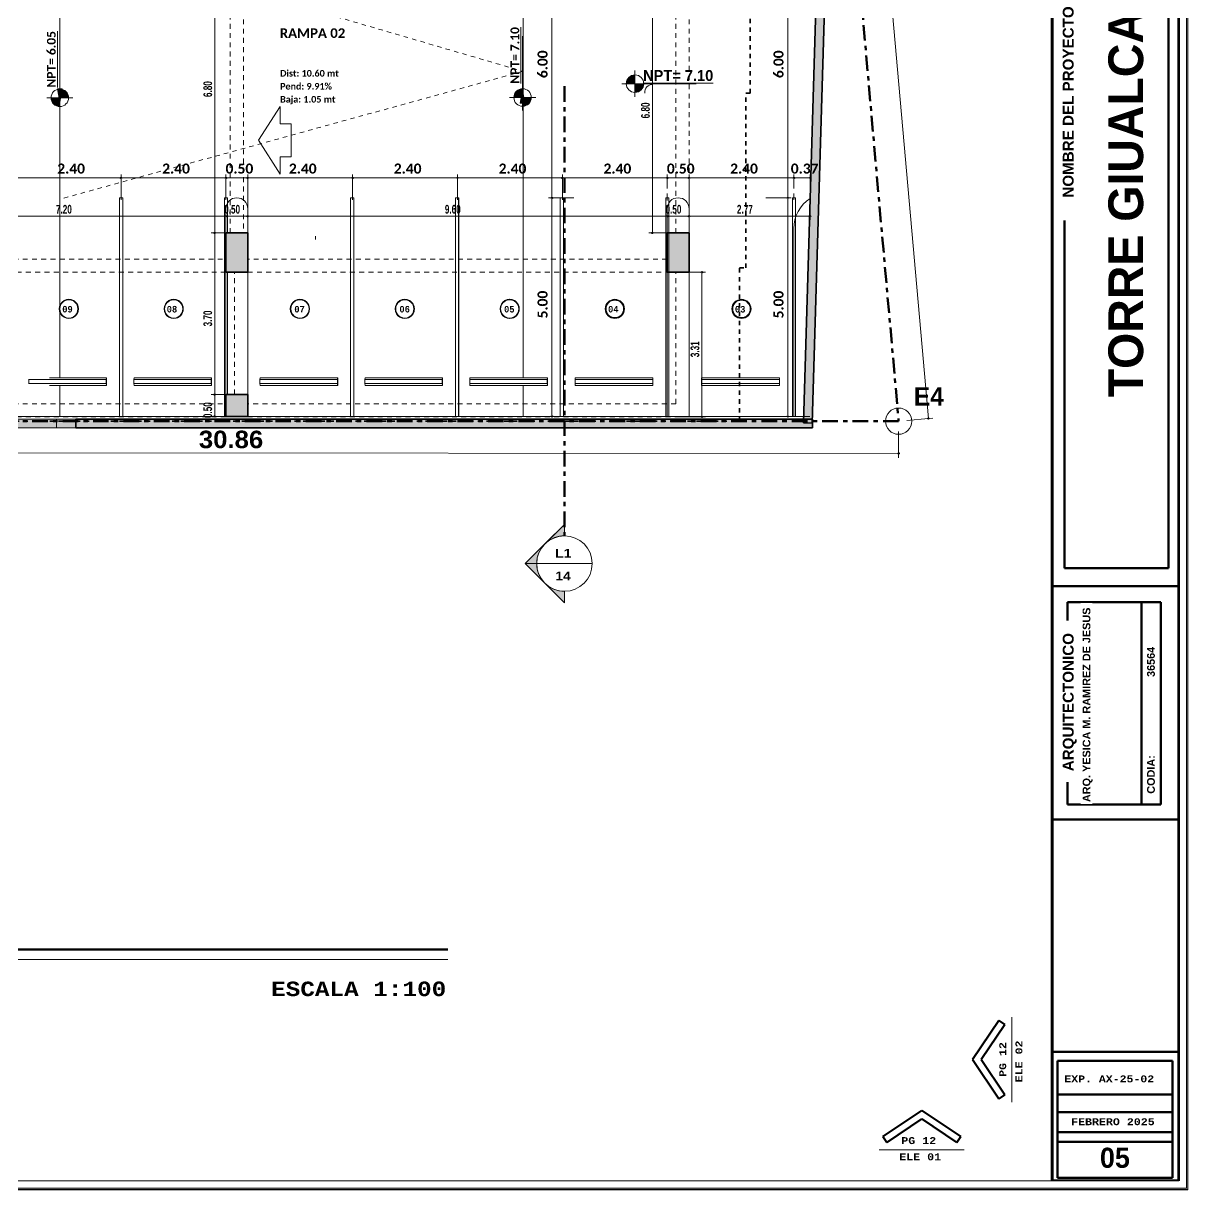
# Model space of a CAD drawing. Header units: metres. Extents: x -144 to 1000, y -717 to 29.
# Drawn here: x 412.15 to 438.79, y -589.13 to -562.43 of the extents above; entities that cross this region are included whole.
import ezdxf

# ---------------------------------------------------------------- set-up
doc = ezdxf.new("R2010")
doc.units = ezdxf.units.M
for name, pattern in [('Basculante', [0.11625, 0.075, -0.04125]), ('basculante modificado', [0.18, 0.1125, -0.0675]), ('Dash Dot 3_16_', [0.595313, 0.357187, -0.119063, 0, -0.119063]), ('Derribado', [0.36, 0.24, -0.12])]:
    doc.linetypes.add(name, pattern=pattern)
doc.layers.get('0').update_dxf_attribs({"color": 1})
for name, color, linetype, lineweight in [('A-ANNO-DIMS', 1, 'Continuous', 9), ('A-DETL', 1, 'Continuous', 9), ('A-DETL-GENF', 1, 'Continuous', 9), ('A-DETL-THIN', 1, 'Continuous', 9), ('A-FLOR', 2, 'Continuous', 9), ('A-WALL', 4, 'Continuous', 9), ('C-PRKG', 2, 'Continuous', 9), ('G-ANNO-DIMS', 1, 'Continuous', 9), ('G-ANNO-SYMB', 1, 'Continuous', 9), ('G-ANNO-TEXT', 2, 'Continuous', 9), ('G-ANNO-TTLB', 3, 'Continuous', 18), ('G-ANNO-TTLB-WIDE', 1, 'Continuous', 70), ('G-IMPT', 1, 'Continuous', 9), ('S-COLS', 7, 'Continuous', 9)]:
    doc.layers.add(name, color=color, linetype=linetype, lineweight=lineweight)
doc.layers.add('A-WALL-PATT', color=7, linetype='Continuous', lineweight=35, true_color=0x9c9c9c)
doc.styles.add('Arial Black', font='', dxfattribs={"height": 0.15})
doc.styles.add('Arial_B', font='arialbd.ttf', dxfattribs={"height": 0.0025})
doc.styles.add('Arial_B_1', font='arialbd.ttf', dxfattribs={"height": 0.001786})
doc.styles.add('Britannic Bold_B', font='', dxfattribs={"width": 0.7})
doc.styles.add('Britannic Bold_B_1', font='', dxfattribs={"width": 0.7, "height": 0.4})
doc.styles.add('Britannic Bold_B_2', font='', dxfattribs={"width": 1.1, "height": 0.009})
doc.styles.add('Britannic Bold_B_3', font='', dxfattribs={"width": 0.7})
doc.styles.add('Britannic Bold_B_4', font='', dxfattribs={"height": 0.004465})
doc.styles.add('Britannic Bold_B_6', font='', dxfattribs={"height": 0.005})
doc.styles.add('Calibri_B', font='calibrib.ttf', dxfattribs={"height": 0.165})
doc.styles.add('Calibri_B_1', font='calibrib.ttf', dxfattribs={"height": 0.135})
doc.styles.add('Calibri_B_2', font='calibrib.ttf', dxfattribs={"height": 0.135})
doc.styles.add('Calibri_B_5', font='calibrib.ttf', dxfattribs={"height": 0.66})
doc.styles.add('Courier New_B', font='courbd.ttf', dxfattribs={"height": 0.1125})
doc.styles.add('Courier New_B_2', font='courbd.ttf', dxfattribs={"height": 0.0016})
doc.styles.add('Courier New_B_3', font='courbd.ttf', dxfattribs={"height": 0.2625})
doc.styles.add('Courier New_B_4', font='courbd.ttf', dxfattribs={"height": 0.001587})
doc.styles.add('Courier New_B_8', font='courbd.ttf', dxfattribs={"height": 0.0035})
doc.styles.get('Arial Black').set_extended_font_data('Arial Black')
doc.styles.get('Britannic Bold_B').set_extended_font_data('Britannic Bold', bold=True)
doc.styles.get('Britannic Bold_B_1').set_extended_font_data('Britannic Bold', bold=True)
doc.styles.get('Britannic Bold_B_2').set_extended_font_data('Britannic Bold', bold=True)
doc.styles.get('Britannic Bold_B_3').set_extended_font_data('Britannic Bold', bold=True)
doc.styles.get('Britannic Bold_B_4').set_extended_font_data('Britannic Bold', bold=True)
doc.styles.get('Britannic Bold_B_6').set_extended_font_data('Britannic Bold', bold=True)

# ---------------------------------------------------------------- blocks, each defined once
blk = doc.blocks.new('tarjeta de nathalie 00')
at = {"layer": 'G-IMPT', "lineweight": 9}
h = blk.add_hatch(color=3, dxfattribs=at)
h.paths.add_polyline_path([(-145.23888, -717.38489), (-145.21019, -717.38489), (-145.21019, -716.89355), (-145.21019, -716.79934), (-145.23888, -716.79934), (-145.23888, -716.89379)])
h.paths.add_polyline_path([(-145.20996, -716.7991), (-145.20996, -717.3851), (-145.2392, -717.3851), (-145.2392, -716.7991)])
h.paths.add_polyline_path([(-145.23902, -717.3868), (-145.20826, -717.3868), (-145.20826, -716.7974), (-145.2392, -716.7974), (-146.09866, -716.7974), (-146.09866, -717.3868)])
h.paths.add_polyline_path([(-145.20795, -716.79707), (-145.20795, -717.3871), (-146.09898, -717.3871), (-146.09898, -716.79707)])
at = {"layer": 'G-ANNO-TTLB', "color": 3}
for p, q in [((-145.20826, -716.7974), (-145.20826, -717.3868)), ((-145.20795, -717.3871), (-145.20795, -716.79707)), ((-145.20795, -717.38713), (-145.20795, -716.79707)), ((-145.2392, -716.7991), (-145.2392, -717.3851)), ((-145.20996, -717.3851), (-145.20996, -716.7991)), ((-145.23888, -717.38489), (-145.23888, -716.89379)), ((-145.21019, -716.89355), (-145.21019, -717.38489)), ((-145.20996, -717.3851), (-146.09696, -717.3851)), ((-145.2392, -717.3851), (-145.20996, -717.3851)), ((-145.20826, -717.3868), (-145.23902, -717.3868)), ((-145.21019, -717.38489), (-145.23888, -717.38489)), ((-146.09898, -717.3871), (-145.20795, -717.3871)), ((-146.09898, -717.38713), (-145.20795, -717.38713))]:
    blk.add_line(p, q, dxfattribs=at)
at = {"layer": 'G-ANNO-TTLB'}
blk.add_line((-145.23902, -717.3868), (-146.09866, -717.3868), dxfattribs=at)
at = {"layer": 'G-ANNO-TTLB-WIDE', "color": 3}
for p, q in [((-145.2392, -716.7991), (-145.2392, -717.3851)), ((-145.20996, -716.7991), (-145.20996, -717.3851)), ((-145.21233, -717.24403), (-145.21233, -717.0241)), ((-145.23627, -717.16403), (-145.23627, -717.24403)), ((-145.23627, -717.24403), (-145.21233, -717.24403)), ((-145.2392, -717.24821), (-145.20996, -717.24821)), ((-145.2392, -717.30194), (-145.2392, -717.24821)), ((-145.20996, -717.24821), (-145.20996, -717.30194)), ((-145.23559, -717.25789), (-145.23559, -717.25185)), ((-145.23559, -717.25185), (-145.21413, -717.25185)), ((-145.21856, -717.29848), (-145.21856, -717.25185)), ((-145.21413, -717.25185), (-145.21413, -717.29848)), ((-145.23559, -717.29848), (-145.23559, -717.29331)), ((-145.21413, -717.29848), (-145.23559, -717.29848)), ((-145.20996, -717.30194), (-145.2392, -717.30194)), ((-145.2392, -717.35541), (-145.20996, -717.35541)), ((-145.23791, -717.35747), (-145.21146, -717.35747)), ((-145.23791, -717.3844), (-145.23791, -717.35747)), ((-145.21146, -717.35747), (-145.21146, -717.3844)), ((-145.23791, -717.36524), (-145.23791, -717.36926)), ((-145.21146, -717.36524), (-145.23791, -717.36524)), ((-145.21146, -717.36926), (-145.21146, -717.36524)), ((-145.23791, -717.36926), (-145.21146, -717.36926)), ((-145.23791, -717.3739), (-145.22469, -717.3739)), ((-145.23791, -717.3844), (-145.23791, -717.3739)), ((-145.23791, -717.3739), (-145.21146, -717.3739)), ((-145.23791, -717.37615), (-145.23791, -717.3739)), ((-145.22469, -717.3739), (-145.21146, -717.3739)), ((-145.21146, -717.3739), (-145.21146, -717.3844)), ((-145.21146, -717.3739), (-145.21146, -717.37615)), ((-145.21146, -717.37615), (-145.23791, -717.37615)), ((-145.21146, -717.3844), (-145.23791, -717.3844)), ((-145.22469, -717.3844), (-145.23791, -717.3844)), ((-145.21146, -717.3844), (-145.22469, -717.3844))]:
    blk.add_line(p, q, dxfattribs=at)
at = {"layer": 'G-ANNO-TTLB', "lineweight": 9, "attachment_point": 1}
for s, insert, char_height, width, style in [('EXP. AX-25-02', (-145.23635, -717.36083), 0.0015875, 0.027097, 'Courier New_B_4'), ('FEBRERO 2025', (-145.23478, -717.37069), 0.0016, 0.0250126, 'Courier New_B_3')]:
    blk.add_mtext(s, dxfattribs=dict(at, insert=insert, char_height=char_height, width=width, style=style))
at = {"layer": 'G-ANNO-TTLB', "lineweight": 9, "attachment_point": 1, "rotation": 90, "bg_fill": 3, "box_fill_scale": 1.25, "bg_fill_color": 256, "bg_fill_true_color": 13158600, "bg_fill_transparency": 0}
for s, insert, char_height, width, style in [('TORRE GIUALCA I', (-145.2262, -717.20472), 0.008, 0.1678172, 'Britannic Bold_B_4'), ('NOMBRE DEL PROYECTO', (-145.2367, -717.15875), 0.0025, 0.0533122, 'Arial_B'), ('CODIA:                          36564', (-145.2173, -717.29598), 0.0017859, 0.0412887, 'Arial_B_1'), ('ARQUITECTONICO', (-145.2367, -717.2908), 0.0025, 0.0340148, 'Arial_B')]:
    blk.add_mtext(s, dxfattribs=dict(at, insert=insert, char_height=char_height, width=width, style=style))
at = {"layer": 'G-ANNO-TTLB', "lineweight": 9, "insert": (-145.23213, -717.2979), "char_height": 0.0017859, "width": 0.0453611, "attachment_point": 1, "rotation": 90, "style": 'Arial_B_1', "bg_fill": 3, "box_fill_scale": 1.25, "bg_fill_color": 256, "bg_fill_true_color": 13158600, "bg_fill_transparency": 0}
blk.add_mtext('\\pxt4;ARQ. YESICA M. RAMIREZ DE JESUS', dxfattribs=at)
blk = doc.blocks.new('A$C4d52d4f2')
at = {"layer": 'A-DETL', "color": 7, "lineweight": 100}
for p, q in [((-0.04347, -0.55119), (-0.04953, -0.56017)), ((-0.0421, -0.55211), (-0.04754, -0.56017)), ((-0.04347, -0.55119), (-0.0421, -0.55211)), ((-0.04347, -0.56916), (-0.04953, -0.56017)), ((-0.0421, -0.56824), (-0.04754, -0.56017)), ((-0.04347, -0.56916), (-0.0421, -0.56824)), ((-0.07018, -0.5779), (-0.0612, -0.57184)), ((-0.05221, -0.5779), (-0.0612, -0.57184)), ((-0.06926, -0.57927), (-0.0612, -0.57383)), ((-0.05314, -0.57927), (-0.0612, -0.57383)), ((-0.07018, -0.5779), (-0.06926, -0.57927)), ((-0.05221, -0.5779), (-0.05314, -0.57927))]:
    blk.add_line(p, q, dxfattribs=at)
at = {"layer": 'A-DETL-THIN', "lineweight": 18}
for p, q in [((-0.04047, -0.55038), (-0.04047, -0.56996)), ((-0.07099, -0.58091), (-0.05141, -0.58091))]:
    blk.add_line(p, q, dxfattribs=at)
at = {"layer": 'G-ANNO-TEXT', "char_height": 0.0016, "attachment_point": 1, "rotation": 90, "style": 'Courier New_B_2'}
for s, insert, width in [('PG 12', (-0.04336, -0.56414), 0.0104219), ('ELE 02', (-0.03963, -0.56539), 0.0125063)]:
    blk.add_mtext(s, dxfattribs=dict(at, insert=insert, width=width))
at = {"layer": 'G-ANNO-TEXT', "char_height": 0.0016, "attachment_point": 1, "style": 'Courier New_B_2'}
for s, insert, width in [('PG 12', (-0.0659, -0.57801), 0.0104219), ('ELE 01', (-0.06637, -0.58174), 0.0125063)]:
    blk.add_mtext(s, dxfattribs=dict(at, insert=insert, width=width))
blk = doc.blocks.new('Y')
at = {"layer": 'A-ANNO-DIMS', "lineweight": 25, "true_color": 0x004080}
h = blk.add_hatch(color=156, dxfattribs=at)
edge = h.paths.add_edge_path()
edge.add_arc((403.545, -505.485), 0.015, 0, 360)
h = blk.add_hatch(color=156, dxfattribs=at)
edge = h.paths.add_edge_path()
edge.add_arc((403.545, -505.485), 0.015, 0, 360)
h = blk.add_hatch(color=156, dxfattribs=at)
edge = h.paths.add_edge_path()
edge.add_arc((405.945, -505.485), 0.015, 0, 360)
h = blk.add_hatch(color=156, dxfattribs=at)
edge = h.paths.add_edge_path()
edge.add_arc((405.945, -505.485), 0.015, 0, 360)
h = blk.add_hatch(color=156, dxfattribs=at)
edge = h.paths.add_edge_path()
edge.add_arc((406.445, -505.485), 0.015, 0, 360)
h = blk.add_hatch(color=156, dxfattribs=at)
edge = h.paths.add_edge_path()
edge.add_arc((406.445, -505.485), 0.015, 0, 360)
h = blk.add_hatch(color=156, dxfattribs=at)
edge = h.paths.add_edge_path()
edge.add_arc((408.845, -505.485), 0.015, 0, 360)
h = blk.add_hatch(color=156, dxfattribs=at)
edge = h.paths.add_edge_path()
edge.add_arc((408.845, -505.485), 0.015, 0, 360)
h = blk.add_hatch(color=156, dxfattribs=at)
edge = h.paths.add_edge_path()
edge.add_arc((411.245, -505.485), 0.015, 0, 360)
h = blk.add_hatch(color=156, dxfattribs=at)
edge = h.paths.add_edge_path()
edge.add_arc((411.245, -505.485), 0.015, 0, 360)
h = blk.add_hatch(color=156, dxfattribs=at)
edge = h.paths.add_edge_path()
edge.add_arc((413.645, -505.485), 0.015, 0, 360)
h = blk.add_hatch(color=156, dxfattribs=at)
edge = h.paths.add_edge_path()
edge.add_arc((413.645, -505.485), 0.015, 0, 360)
h = blk.add_hatch(color=156, dxfattribs=at)
edge = h.paths.add_edge_path()
edge.add_arc((416.045, -505.485), 0.015, 0, 360)
h = blk.add_hatch(color=156, dxfattribs=at)
edge = h.paths.add_edge_path()
edge.add_arc((416.045, -505.485), 0.015, 0, 360)
h = blk.add_hatch(color=156, dxfattribs=at)
edge = h.paths.add_edge_path()
edge.add_arc((416.543, -505.485), 0.015, 0, 360)
h = blk.add_hatch(color=156, dxfattribs=at)
edge = h.paths.add_edge_path()
edge.add_arc((416.543, -505.485), 0.015, 0, 360)
h = blk.add_hatch(color=156, dxfattribs=at)
edge = h.paths.add_edge_path()
edge.add_arc((418.943, -505.485), 0.015, 0, 360)
h = blk.add_hatch(color=156, dxfattribs=at)
edge = h.paths.add_edge_path()
edge.add_arc((418.943, -505.485), 0.015, 0, 360)
h = blk.add_hatch(color=156, dxfattribs=at)
edge = h.paths.add_edge_path()
edge.add_arc((419.316, -505.485), 0.015, 0, 360)
h = blk.add_hatch(color=156, dxfattribs=at)
edge = h.paths.add_edge_path()
edge.add_arc((413.405, -505.943), 0.015, 0, 360)
h = blk.add_hatch(color=156, dxfattribs=at)
edge = h.paths.add_edge_path()
edge.add_arc((413.405, -505.943), 0.015, 0, 360)
h = blk.add_hatch(color=156, dxfattribs=at)
edge = h.paths.add_edge_path()
edge.add_arc((418.804, -505.943), 0.015, 0, 360)
h = blk.add_hatch(color=156, dxfattribs=at)
edge = h.paths.add_edge_path()
edge.add_arc((418.804, -505.943), 0.015, 0, 360)
at = {"layer": 'A-ANNO-DIMS', "lineweight": 25, "true_color": 0x00592d}
h = blk.add_hatch(color=118, dxfattribs=at)
edge = h.paths.add_edge_path()
edge.add_arc((405.945, -506.362), 0.015, 0, 360)
h = blk.add_hatch(color=118, dxfattribs=at)
edge = h.paths.add_edge_path()
edge.add_arc((405.945, -506.362), 0.015, 0, 360)
h = blk.add_hatch(color=118, dxfattribs=at)
edge = h.paths.add_edge_path()
edge.add_arc((406.445, -506.362), 0.015, 0, 360)
h = blk.add_hatch(color=118, dxfattribs=at)
edge = h.paths.add_edge_path()
edge.add_arc((406.445, -506.362), 0.015, 0, 360)
h = blk.add_hatch(color=118, dxfattribs=at)
edge = h.paths.add_edge_path()
edge.add_arc((416.044, -506.362), 0.015, 0, 360)
h = blk.add_hatch(color=118, dxfattribs=at)
edge = h.paths.add_edge_path()
edge.add_arc((416.045, -506.362), 0.015, 0, 360)
h = blk.add_hatch(color=118, dxfattribs=at)
edge = h.paths.add_edge_path()
edge.add_arc((416.543, -506.362), 0.015, 0, 360)
h = blk.add_hatch(color=118, dxfattribs=at)
edge = h.paths.add_edge_path()
edge.add_arc((416.543, -506.362), 0.015, 0, 360)
h = blk.add_hatch(color=118, dxfattribs=at)
edge = h.paths.add_edge_path()
edge.add_arc((419.316, -506.362), 0.015, 0, 360)
h = blk.add_hatch(color=118, dxfattribs=at)
edge = h.paths.add_edge_path()
edge.add_arc((405.689, -506.744), 0.015, 0, 360)
h = blk.add_hatch(color=118, dxfattribs=at)
edge = h.paths.add_edge_path()
edge.add_arc((405.689, -506.744), 0.015, 0, 360)
h = blk.add_hatch(color=118, dxfattribs=at)
edge = h.paths.add_edge_path()
edge.add_arc((415.705, -506.744), 0.015, 0, 360)
h = blk.add_hatch(color=118, dxfattribs=at)
edge = h.paths.add_edge_path()
edge.add_arc((416.838, -507.644), 0.015, 0, 360)
h = blk.add_hatch(color=118, dxfattribs=at)
edge = h.paths.add_edge_path()
edge.add_arc((405.689, -510.444), 0.015, 0, 360)
h = blk.add_hatch(color=118, dxfattribs=at)
edge = h.paths.add_edge_path()
edge.add_arc((405.689, -510.444), 0.015, 0, 360)
h = blk.add_hatch(color=118, dxfattribs=at)
edge = h.paths.add_edge_path()
edge.add_arc((405.689, -510.943), 0.015, 0, 360)
at = {"layer": 'A-ANNO-DIMS', "lineweight": 25, "true_color": 0x004080}
h = blk.add_hatch(color=156, dxfattribs=at)
edge = h.paths.add_edge_path()
edge.add_arc((413.405, -510.943), 0.015, 0, 360)
at = {"layer": 'A-ANNO-DIMS', "lineweight": 25, "true_color": 0x00592d}
h = blk.add_hatch(color=118, dxfattribs=at)
edge = h.paths.add_edge_path()
edge.add_arc((416.838, -510.954), 0.015, 0, 360)
at = {"layer": 'A-ANNO-DIMS', "lineweight": 25, "true_color": 0x004080}
h = blk.add_hatch(color=156, dxfattribs=at)
edge = h.paths.add_edge_path()
edge.add_arc((418.804, -510.943), 0.015, 0, 360)
at = {"layer": 'A-ANNO-DIMS', "lineweight": 25, "true_color": 0x0000ff}
h = blk.add_hatch(color=5, dxfattribs=at)
edge = h.paths.add_edge_path()
edge.add_arc((422.022, -510.992), 0.015, 0, 360)
h = blk.add_hatch(color=5, dxfattribs=at)
edge = h.paths.add_edge_path()
edge.add_arc((421.34, -511.792), 0.015, 0, 360)
at = {"layer": 'A-WALL', "true_color": 0x808080}
for points in [[(390.585, -511.205), (402.07, -511.205), (402.07, -511.005), (390.59, -511.005), (390.532, -511.205)], [(402.513, -511.205), (402.513, -511.005), (402.07, -511.005), (402.07, -511.205), (402.144, -511.205)]]:
    blk.add_hatch(color=8, dxfattribs=at).paths.add_polyline_path(points)
at = {"layer": 'A-WALL-PATT', "true_color": 0x747474}
blk.add_hatch(color=8, dxfattribs=at).paths.add_polyline_path([(419.363, -511.097), (419.694, -499.943), (419.494, -499.943), (419.163, -511.091)])
at = {"layer": 'A-WALL-PATT', "lineweight": 5, "true_color": 0x747474}
blk.add_hatch(color=8, dxfattribs=at).paths.add_polyline_path([(418.784, -511.205), (419.367, -511.205), (419.366, -511.005), (419.363, -511.097), (419.163, -511.091), (419.166, -511.005), (402.513, -511.005), (402.513, -511.205), (414.539, -511.205)])
at = {"layer": 'G-ANNO-DIMS'}
h = blk.add_hatch(color=256, dxfattribs=at)
edge = h.paths.add_edge_path()
edge.add_line((415.306, -503.328), (415.106, -503.328))
edge.add_arc((415.306, -503.328), 0.2, 90, 180, ccw=False)
edge.add_line((415.306, -503.128), (415.306, -503.328))
at = {"layer": 'G-ANNO-DIMS', "true_color": 0x0000ff}
for points in [[(402.144, -503.749), (402.197, -503.449), (402.091, -503.449)], [(412.734, -503.474), (412.681, -503.774), (412.787, -503.774)]]:
    blk.add_hatch(color=5, dxfattribs=at).paths.add_polyline_path(points)
at = {"layer": 'G-ANNO-DIMS'}
h = blk.add_hatch(color=256, dxfattribs=at)
edge = h.paths.add_edge_path()
edge.add_line((402.144, -503.651), (402.144, -503.451))
edge.add_arc((402.144, -503.651), 0.2, 0, 90, ccw=False)
edge.add_line((402.344, -503.651), (402.144, -503.651))
at = {"layer": 'G-ANNO-DIMS', "extrusion": (0, 0, -1)}
h = blk.add_hatch(color=256, dxfattribs=at)
edge = h.paths.add_edge_path()
edge.add_line((-412.734, -503.644), (-412.734, -503.444))
edge.add_arc((-412.734, -503.644), 0.2, 360, 450, ccw=False)
edge.add_line((-412.534, -503.644), (-412.734, -503.644))
at = {"layer": 'G-ANNO-DIMS'}
h = blk.add_hatch(color=256, dxfattribs=at)
edge = h.paths.add_edge_path()
edge.add_line((415.306, -503.328), (415.506, -503.328))
edge.add_arc((415.306, -503.328), 0.2, 270, 360, ccw=False)
edge.add_line((415.306, -503.528), (415.306, -503.328))
h = blk.add_hatch(color=256, dxfattribs=at)
edge = h.paths.add_edge_path()
edge.add_line((402.144, -503.651), (402.144, -503.851))
edge.add_arc((402.144, -503.651), 0.2, 180, 270, ccw=False)
edge.add_line((401.944, -503.651), (402.144, -503.651))
at = {"layer": 'G-ANNO-DIMS', "extrusion": (0, 0, -1)}
h = blk.add_hatch(color=256, dxfattribs=at)
edge = h.paths.add_edge_path()
edge.add_line((-412.734, -503.644), (-412.734, -503.844))
edge.add_arc((-412.734, -503.644), 0.2, 180, 270, ccw=False)
edge.add_line((-412.934, -503.644), (-412.734, -503.644))
at = {"layer": 'G-ANNO-SYMB'}
h = blk.add_hatch(color=256, dxfattribs=at)
edge = h.paths.add_edge_path()
edge.add_line((413.266, -513.841), (413.693, -513.415))
edge.add_line((413.693, -513.415), (413.693, -513.677))
edge.add_arc((413.693, -514.313), 0.636, 90, 132.0784)
h = blk.add_hatch(color=256, dxfattribs=at)
edge = h.paths.add_edge_path()
edge.add_arc((413.693, -514.313), 0.635, 135, 180)
edge.add_line((413.058, -514.313), (412.794, -514.313))
edge.add_line((412.794, -514.313), (413.243, -513.864))
h = blk.add_hatch(color=256, dxfattribs=at)
edge = h.paths.add_edge_path()
edge.add_line((413.243, -514.762), (412.794, -514.313))
edge.add_line((412.794, -514.313), (413.058, -514.313))
edge.add_arc((413.693, -514.313), 0.635, 180, 225)
h = blk.add_hatch(color=256, dxfattribs=at)
edge = h.paths.add_edge_path()
edge.add_arc((413.693, -514.313), 0.636, 227.9216, 270)
edge.add_line((413.693, -514.948), (413.693, -515.211))
edge.add_line((413.693, -515.211), (413.266, -514.785))
at = {"layer": 'S-COLS', "true_color": 0x5b5b5b}
h = blk.add_hatch(color=251, dxfattribs=at)
h.paths.add_polyline_path([(398.745, -507.644), (398.745, -506.744), (398.245, -506.744), (398.245, -507.644)])
h.paths.add_polyline_path([(416.544, -507.644), (416.544, -506.744), (416.044, -506.744), (416.044, -507.644)])
h.paths.add_polyline_path([(405.945, -507.644), (406.445, -507.644), (406.445, -506.744), (405.945, -506.744), (405.945, -507.511)])
h.paths.add_polyline_path([(404.145, -499.944), (404.144, -499.444), (402.444, -499.444), (402.444, -497.294), (404.145, -497.294), (404.144, -496.794), (402.144, -496.794), (402.145, -499.944), (403.927, -499.944)])
h.paths.add_polyline_path([(412.484, -499.944), (412.484, -499.943), (412.484, -496.794), (412.245, -496.794), (412.245, -499.944), (412.484, -499.944)])
h.paths.add_polyline_path([(405.945, -499.944), (406.445, -499.943), (406.445, -499.044), (405.945, -499.044), (405.945, -499.943)])
h.paths.add_polyline_path([(416.545, -499.944), (416.545, -499.943), (416.145, -499.944)])
h.paths.add_polyline_path([(398.745, -499.944), (398.745, -499.244), (398.245, -499.244), (398.245, -499.944)])
h.paths.add_polyline_path([(406.05, -497.694), (406.445, -497.694), (406.445, -496.794), (405.945, -496.794), (405.945, -497.694)])
h.paths.add_polyline_path([(398.744, -497.494), (398.744, -496.793), (398.244, -496.793), (398.244, -497.494)])
h.paths.add_polyline_path([(416.475, -488.794), (416.545, -488.794), (416.545, -487.894), (416.045, -487.894), (416.045, -488.794), (416.209, -488.794)])
h.paths.add_polyline_path([(406.05, -488.794), (406.445, -488.794), (406.445, -487.894), (405.945, -487.894), (405.945, -488.794)])
h.paths.add_polyline_path([(399.345, -488.194), (399.345, -487.694), (398.445, -487.694), (398.445, -488.194)])
h = blk.add_hatch(color=251, dxfattribs=at)
h.paths.add_polyline_path([(398.245, -510.943), (398.745, -510.943), (398.745, -510.444), (398.245, -510.444)])
h.paths.add_polyline_path([(406.05, -510.943), (406.444, -510.943), (406.444, -510.444), (405.944, -510.444), (405.944, -510.943), (405.983, -510.943)])
at = {"layer": 'A-ANNO-DIMS', "color": 5, "true_color": 0x0000ff}
for p, q in [((419.621, -483.918), (422.022, -510.992)), ((422.022, -510.992), (421.524, -511.036)), ((422.022, -510.992), (422.122, -510.983)), ((421.34, -511.792), (421.34, -511.292)), ((421.34, -511.792), (390.478, -511.768)), ((421.34, -511.792), (421.34, -511.892))]:
    blk.add_line(p, q, dxfattribs=at)
at = {"layer": 'A-ANNO-DIMS', "color": 118, "true_color": 0x00592d}
for p, q in [((405.689, -499.944), (405.689, -506.744)), ((415.705, -499.944), (415.705, -506.744)), ((416.543, -506.362), (416.543, -505.862)), ((416.543, -506.362), (416.543, -505.862)), ((419.316, -506.362), (419.316, -505.862)), ((398.745, -506.362), (405.945, -506.362)), ((405.945, -506.362), (405.945, -506.282)), ((405.945, -506.362), (405.945, -506.282)), ((405.945, -506.362), (405.945, -506.862)), ((405.945, -506.362), (406.445, -506.362)), ((405.945, -506.362), (405.945, -506.862)), ((406.445, -506.362), (406.445, -506.282)), ((406.445, -506.362), (406.445, -506.282)), ((406.445, -506.362), (406.445, -506.862)), ((406.445, -506.362), (416.045, -506.362)), ((406.445, -506.362), (406.445, -506.862)), ((416.044, -506.362), (416.044, -506.282)), ((416.044, -506.362), (416.543, -506.362)), ((416.044, -506.362), (416.044, -506.862)), ((416.045, -506.362), (416.045, -506.442)), ((416.543, -506.362), (416.543, -506.442)), ((416.543, -506.362), (419.316, -506.362)), ((416.543, -506.362), (416.543, -506.442)), ((419.316, -506.362), (419.316, -506.442)), ((405.689, -506.744), (405.609, -506.744)), ((405.689, -506.744), (405.609, -506.744)), ((405.689, -506.744), (406.189, -506.744)), ((405.689, -506.744), (405.689, -510.444)), ((405.689, -506.744), (406.189, -506.744)), ((415.705, -506.744), (415.625, -506.744)), ((415.705, -506.744), (416.205, -506.744)), ((416.838, -507.644), (416.338, -507.644)), ((416.838, -510.954), (416.838, -507.644)), ((416.838, -507.644), (416.918, -507.644)), ((405.689, -510.444), (405.609, -510.444)), ((405.689, -510.444), (405.609, -510.444)), ((405.689, -510.444), (406.189, -510.444)), ((405.689, -510.444), (405.689, -510.943)), ((405.689, -510.444), (406.189, -510.444)), ((405.689, -510.943), (405.609, -510.943)), ((405.689, -510.943), (406.189, -510.943)), ((416.838, -510.954), (416.338, -510.954)), ((416.838, -510.954), (416.918, -510.954))]:
    blk.add_line(p, q, dxfattribs=at)
at = {"layer": 'A-ANNO-DIMS', "color": 156, "true_color": 0x004080}
for p, q in [((413.405, -505.943), (413.405, -499.943)), ((418.804, -499.943), (418.804, -505.943)), ((401.143, -505.485), (403.545, -505.485)), ((403.545, -505.485), (403.545, -505.405)), ((403.545, -505.485), (403.545, -505.405)), ((403.545, -505.485), (403.545, -505.985)), ((403.545, -505.485), (405.945, -505.485)), ((403.545, -505.485), (403.545, -505.985)), ((405.945, -505.485), (405.945, -505.405)), ((405.945, -505.485), (405.945, -505.405)), ((405.945, -505.485), (405.945, -505.985)), ((405.945, -505.485), (406.445, -505.485)), ((405.945, -505.485), (405.945, -505.985)), ((406.445, -505.485), (406.445, -505.405)), ((406.445, -505.485), (406.445, -505.405)), ((406.445, -505.485), (406.445, -505.985)), ((406.445, -505.485), (408.845, -505.485)), ((406.445, -505.485), (406.445, -505.985)), ((408.845, -505.485), (408.845, -505.405)), ((408.845, -505.485), (408.845, -505.405)), ((408.845, -505.485), (408.845, -505.985)), ((408.845, -505.485), (411.245, -505.485)), ((408.845, -505.485), (408.845, -505.985)), ((411.245, -505.485), (411.245, -505.405)), ((411.245, -505.485), (411.245, -505.405)), ((411.245, -505.485), (411.245, -505.985)), ((411.245, -505.485), (413.645, -505.485)), ((411.245, -505.485), (411.245, -505.985)), ((413.645, -505.485), (413.645, -505.405)), ((413.645, -505.485), (413.645, -505.405)), ((413.645, -505.485), (413.645, -505.985)), ((413.645, -505.485), (416.045, -505.485)), ((413.645, -505.485), (413.645, -505.985)), ((416.045, -505.485), (416.045, -505.405)), ((416.045, -505.485), (416.045, -505.405)), ((416.045, -505.485), (416.543, -505.485)), ((416.543, -505.485), (416.543, -505.405)), ((416.543, -505.485), (416.543, -505.405)), ((416.543, -505.485), (416.543, -505.985)), ((416.543, -505.485), (418.943, -505.485)), ((416.543, -505.485), (416.543, -505.985)), ((418.943, -505.485), (418.943, -505.405)), ((418.943, -505.485), (418.943, -505.405)), ((418.943, -505.485), (419.316, -505.485)), ((419.316, -505.485), (419.316, -505.405)), ((419.316, -505.485), (419.316, -505.985)), ((413.405, -505.943), (413.325, -505.943)), ((413.405, -505.943), (413.325, -505.943)), ((413.405, -510.943), (413.405, -505.943)), ((413.405, -505.943), (413.905, -505.943)), ((413.405, -505.943), (413.905, -505.943)), ((418.804, -505.943), (418.304, -505.943)), ((418.804, -505.943), (418.304, -505.943)), ((418.804, -505.943), (418.884, -505.943)), ((418.804, -505.943), (418.804, -510.943)), ((418.804, -505.943), (418.884, -505.943)), ((413.405, -510.943), (413.325, -510.943)), ((418.804, -510.943), (418.724, -510.943))]:
    blk.add_line(p, q, dxfattribs=at)
at = {"layer": 'A-ANNO-DIMS', "color": 156, "linetype": 'Derribado', "true_color": 0x004080}
for p, q in [((416.045, -505.485), (416.045, -505.985)), ((416.045, -505.485), (416.045, -505.985)), ((418.943, -505.485), (418.943, -505.985)), ((418.943, -505.485), (418.943, -505.985)), ((413.405, -510.943), (413.905, -510.943)), ((418.804, -510.943), (419.304, -510.943))]:
    blk.add_line(p, q, dxfattribs=at)
at = {"layer": 'A-ANNO-DIMS', "color": 118, "linetype": 'Derribado', "true_color": 0x00592d}
blk.add_line((416.045, -506.362), (416.045, -505.862), dxfattribs=at)
at = {"layer": 'A-ANNO-DIMS', "color": 156, "lineweight": 25, "true_color": 0x004080}
for centre in [(403.545, -505.485), (403.545, -505.485), (405.945, -505.485), (405.945, -505.485), (406.445, -505.485), (406.445, -505.485), (408.845, -505.485), (408.845, -505.485), (411.245, -505.485), (411.245, -505.485), (413.645, -505.485), (413.645, -505.485), (416.045, -505.485), (416.045, -505.485), (416.543, -505.485), (416.543, -505.485), (418.943, -505.485), (418.943, -505.485), (419.316, -505.485), (413.405, -505.943), (413.405, -505.943), (418.804, -505.943), (418.804, -505.943), (413.405, -510.943), (418.804, -510.943)]:
    blk.add_circle(centre, 0.015, dxfattribs=at)
at = {"layer": 'A-ANNO-DIMS', "color": 118, "lineweight": 25, "true_color": 0x00592d}
for centre in [(405.945, -506.362), (405.945, -506.362), (406.445, -506.362), (406.445, -506.362), (416.044, -506.362), (416.045, -506.362), (416.543, -506.362), (416.543, -506.362), (419.316, -506.362), (405.689, -506.744), (405.689, -506.744), (415.705, -506.744), (416.838, -507.644), (405.689, -510.444), (405.689, -510.444), (405.689, -510.943), (416.838, -510.954)]:
    blk.add_circle(centre, 0.015, dxfattribs=at)
at = {"layer": 'A-ANNO-DIMS', "color": 5, "lineweight": 25, "true_color": 0x0000ff}
for centre in [(422.022, -510.992), (421.34, -511.792)]:
    blk.add_circle(centre, 0.015, dxfattribs=at)
at = {"layer": 'A-ANNO-DIMS', "color": 118, "true_color": 0x00592d}
blk.add_ellipse((415.705, -503.542), major_axis=(0, 0.198), ratio=0.892955, start_param=0, end_param=1.570796, dxfattribs=at)
at = {"layer": 'A-DETL', "color": 7, "linetype": 'Dash Dot 3_16_', "lineweight": 70}
for p, q in [((418.94, -483.979), (421.34, -511.053)), ((421.34, -511.053), (390.478, -511.053))]:
    blk.add_line(p, q, dxfattribs=at)
at = {"layer": 'A-DETL', "color": 7, "linetype": 'Basculante', "lineweight": 35}
for p, q in [((417.945, -503.544), (417.945, -498.694)), ((417.945, -503.544), (417.845, -503.544)), ((417.845, -507.544), (417.845, -503.544)), ((417.695, -507.544), (417.845, -507.544)), ((417.695, -511.053), (417.695, -507.544)), ((391.512, -511.053), (417.695, -511.053))]:
    blk.add_line(p, q, dxfattribs=at)
at = {"layer": 'A-DETL', "color": 9, "linetype": 'Basculante', "true_color": 0xc0c0c0}
for p, q in [((402.144, -499.943), (412.745, -503.045)), ((412.745, -503.045), (402.144, -505.971))]:
    blk.add_line(p, q, dxfattribs=at)
at = {"layer": 'A-DETL', "color": 7, "linetype": 'basculante modificado'}
for p, q in [((406.045, -506.744), (406.045, -499.944)), ((406.345, -499.944), (406.345, -506.744)), ((416.244, -506.744), (416.244, -499.944)), ((416.544, -499.944), (416.544, -506.744)), ((398.745, -507.344), (405.945, -507.344)), ((416.044, -507.344), (406.445, -507.344)), ((405.945, -507.644), (398.745, -507.644)), ((406.144, -510.444), (406.144, -507.644)), ((406.444, -507.644), (416.044, -507.644)), ((406.444, -507.644), (406.444, -510.444)), ((416.244, -510.654), (416.244, -507.644)), ((416.544, -507.644), (416.544, -510.954)), ((398.745, -510.654), (405.945, -510.654)), ((416.244, -510.654), (406.445, -510.654)), ((405.945, -510.954), (398.745, -510.954)), ((406.444, -510.954), (416.544, -510.954))]:
    blk.add_line(p, q, dxfattribs=at)
at = {"layer": 'A-DETL', "color": 253, "true_color": 0xb6b6b6}
blk.add_line((407.995, -506.816), (407.995, -506.896), dxfattribs=at)
at = {"layer": 'A-DETL-GENF'}
for p, q in [((407.188, -503.849), (406.688, -504.624)), ((407.188, -504.249), (407.188, -503.849)), ((407.438, -504.249), (407.188, -504.249)), ((407.438, -504.624), (407.438, -504.249)), ((407.188, -505.399), (406.688, -504.624)), ((407.438, -504.624), (407.438, -504.999)), ((407.438, -504.999), (407.188, -504.999)), ((407.188, -504.999), (407.188, -505.399))]:
    blk.add_line(p, q, dxfattribs=at)
at = {"layer": 'A-DETL-THIN'}
for p, q in [((419.166, -511.005), (419.316, -505.956)), ((405.945, -506.19), (405.945, -506.744)), ((406.445, -506.744), (406.445, -506.19)), ((416.043, -506.19), (416.043, -506.744)), ((416.543, -506.744), (416.543, -506.19)), ((418.943, -506.645), (418.943, -510.943)), ((405.945, -506.744), (406.445, -506.744)), ((416.043, -506.744), (416.543, -506.744)), ((405.944, -507.644), (405.944, -510.444)), ((406.445, -507.644), (405.944, -507.644)), ((406.445, -510.444), (406.445, -507.644)), ((416.044, -507.644), (416.044, -510.943)), ((416.544, -507.644), (416.044, -507.644)), ((416.544, -510.943), (416.544, -507.644)), ((405.944, -510.444), (406.445, -510.444)), ((416.044, -510.943), (393.443, -510.943)), ((418.943, -510.943), (416.544, -510.943)), ((390.59, -511.005), (419.166, -511.005))]:
    blk.add_line(p, q, dxfattribs=at)
blk.add_circle((421.34, -511.053), 0.3, dxfattribs=at)
for centre, radius, start in [((406.195, -506.19), 0.25, 0), ((416.293, -506.19), 0.25, 0), ((419.764, -506.645), 0.822, 123.1164)]:
    blk.add_arc(centre, radius, start, 180, dxfattribs=at)
at = {"layer": 'A-FLOR'}
for p, q in [((402.144, -508.411), (402.144, -499.943)), ((412.745, -499.944), (412.745, -510.059)), ((402.144, -508.505), (402.144, -508.46)), ((402.144, -510.059), (402.144, -508.554)), ((402.144, -510.943), (402.144, -510.235)), ((412.745, -510.235), (412.745, -510.943)), ((403.509, -510.943), (401.182, -510.943)), ((405.909, -510.943), (403.583, -510.943)), ((408.798, -510.943), (406.444, -510.943)), ((411.198, -510.943), (408.871, -510.943)), ((413.598, -510.943), (411.271, -510.943)), ((413.672, -510.943), (416.01, -510.943)), ((416.084, -510.943), (418.908, -510.943)), ((418.982, -510.943), (419.168, -510.943))]:
    blk.add_line(p, q, dxfattribs=at)
at = {"layer": 'A-WALL', "lineweight": 35}
for p, q in [((419.163, -511.091), (419.649, -494.707)), ((419.363, -511.097), (419.85, -494.707)), ((419.367, -511.005), (402.513, -511.005)), ((402.513, -511.005), (402.513, -511.205)), ((402.513, -511.205), (419.367, -511.205)), ((419.163, -511.091), (419.363, -511.097)), ((419.367, -511.205), (419.367, -511.005))]:
    blk.add_line(p, q, dxfattribs=at)
at = {"layer": 'A-WALL'}
for p, q in [((402.513, -511.205), (390.532, -511.205)), ((390.59, -511.005), (402.513, -511.005)), ((402.07, -511.205), (402.07, -511.005))]:
    blk.add_line(p, q, dxfattribs=at)
at = {"layer": 'C-PRKG'}
for p, q in [((403.509, -505.943), (403.583, -505.943)), ((403.509, -505.943), (403.509, -510.943)), ((403.583, -505.943), (403.583, -505.943)), ((403.583, -505.943), (403.583, -510.943)), ((403.583, -505.943), (403.583, -510.943)), ((405.909, -505.943), (405.983, -505.943)), ((405.909, -505.943), (405.909, -510.943)), ((405.983, -505.943), (405.983, -505.943)), ((405.983, -505.943), (405.983, -506.744)), ((405.983, -505.943), (405.983, -506.744)), ((406.445, -506.744), (406.445, -505.943)), ((408.798, -505.943), (408.871, -505.943)), ((408.798, -505.943), (408.798, -510.943)), ((408.871, -505.943), (408.872, -505.943)), ((408.871, -505.943), (408.871, -510.943)), ((408.872, -505.943), (408.872, -510.943)), ((411.198, -505.943), (411.271, -505.943)), ((411.198, -505.943), (411.198, -510.943)), ((411.271, -505.943), (411.272, -505.943)), ((411.271, -505.943), (411.271, -510.943)), ((411.272, -505.943), (411.272, -510.943)), ((413.598, -505.943), (413.671, -505.943)), ((413.598, -505.943), (413.598, -510.943)), ((413.671, -505.943), (413.672, -505.943)), ((413.671, -505.943), (413.671, -510.943)), ((413.672, -505.943), (413.672, -510.943)), ((416.01, -505.943), (416.084, -505.943)), ((416.01, -505.943), (416.01, -510.943)), ((416.084, -505.943), (416.084, -510.943)), ((416.543, -506.744), (416.543, -505.943)), ((418.908, -505.943), (418.982, -505.943)), ((418.908, -505.943), (418.908, -510.943)), ((418.982, -505.943), (418.982, -510.943)), ((405.983, -507.644), (405.983, -510.444)), ((405.983, -507.644), (405.983, -510.444)), ((406.445, -510.943), (406.445, -507.644)), ((416.543, -510.943), (416.543, -507.644)), ((402.351, -508.263), (402.35, -508.263)), ((404.751, -508.263), (404.75, -508.263)), ((407.639, -508.263), (407.638, -508.263)), ((410.039, -508.263), (410.038, -508.263)), ((412.439, -508.263), (412.438, -508.263)), ((402.35, -508.703), (402.351, -508.703)), ((404.75, -508.703), (404.751, -508.703)), ((407.638, -508.703), (407.639, -508.703)), ((410.038, -508.703), (410.039, -508.703)), ((412.438, -508.703), (412.439, -508.703)), ((401.437, -510.102), (401.438, -510.094)), ((401.437, -510.192), (401.437, -510.102)), ((401.437, -510.102), (403.208, -510.102)), ((401.438, -510.2), (401.437, -510.192)), ((401.437, -510.192), (403.208, -510.192)), ((401.909, -510.059), (403.213, -510.059)), ((403.213, -510.059), (403.208, -510.102)), ((403.208, -510.102), (403.208, -510.192)), ((403.208, -510.192), (403.213, -510.235)), ((403.215, -510.059), (403.213, -510.059)), ((403.215, -510.235), (403.215, -510.059)), ((403.837, -510.102), (403.842, -510.059)), ((403.837, -510.192), (403.837, -510.102)), ((403.837, -510.102), (405.608, -510.102)), ((403.842, -510.235), (403.837, -510.192)), ((403.837, -510.192), (405.608, -510.192)), ((403.842, -510.059), (405.613, -510.059)), ((405.613, -510.059), (405.608, -510.102)), ((405.608, -510.102), (405.608, -510.192)), ((405.608, -510.192), (405.613, -510.235)), ((405.615, -510.059), (405.613, -510.059)), ((405.615, -510.235), (405.615, -510.059)), ((406.725, -510.102), (406.73, -510.059)), ((406.725, -510.192), (406.725, -510.102)), ((406.725, -510.102), (408.496, -510.102)), ((406.73, -510.235), (406.725, -510.192)), ((406.725, -510.192), (408.496, -510.192)), ((406.73, -510.059), (408.502, -510.059)), ((408.502, -510.059), (408.496, -510.102)), ((408.496, -510.102), (408.496, -510.192)), ((408.496, -510.192), (408.502, -510.235)), ((408.504, -510.059), (408.502, -510.059)), ((408.504, -510.235), (408.504, -510.059)), ((409.125, -510.102), (409.13, -510.059)), ((409.125, -510.192), (409.125, -510.102)), ((409.125, -510.102), (410.896, -510.102)), ((409.13, -510.235), (409.125, -510.192)), ((409.125, -510.192), (410.896, -510.192)), ((409.13, -510.059), (410.902, -510.059)), ((410.902, -510.059), (410.896, -510.102)), ((410.896, -510.102), (410.896, -510.192)), ((410.896, -510.192), (410.902, -510.235)), ((410.904, -510.059), (410.902, -510.059)), ((410.904, -510.235), (410.904, -510.059)), ((411.525, -510.102), (411.53, -510.059)), ((411.525, -510.192), (411.525, -510.102)), ((411.525, -510.102), (413.296, -510.102)), ((411.53, -510.235), (411.525, -510.192)), ((411.525, -510.192), (413.296, -510.192)), ((411.53, -510.059), (413.302, -510.059)), ((413.302, -510.059), (413.296, -510.102)), ((413.296, -510.102), (413.296, -510.192)), ((413.296, -510.192), (413.302, -510.235)), ((413.304, -510.059), (413.302, -510.059)), ((413.304, -510.235), (413.304, -510.059)), ((413.934, -510.102), (413.934, -510.059)), ((413.934, -510.059), (415.714, -510.059)), ((413.934, -510.192), (413.934, -510.102)), ((413.934, -510.102), (415.714, -510.102)), ((413.934, -510.235), (413.934, -510.192)), ((413.934, -510.192), (415.714, -510.192)), ((415.714, -510.059), (415.714, -510.102)), ((415.714, -510.102), (415.714, -510.192)), ((415.714, -510.192), (415.714, -510.235)), ((416.832, -510.102), (416.832, -510.059)), ((416.832, -510.059), (418.612, -510.059)), ((416.832, -510.192), (416.832, -510.102)), ((416.832, -510.102), (418.612, -510.102)), ((416.832, -510.235), (416.832, -510.192)), ((416.832, -510.192), (418.612, -510.192)), ((418.612, -510.059), (418.612, -510.102)), ((418.612, -510.102), (418.612, -510.192)), ((418.612, -510.192), (418.612, -510.235)), ((403.213, -510.235), (401.909, -510.235)), ((403.213, -510.235), (403.215, -510.235)), ((405.613, -510.235), (403.842, -510.235)), ((405.613, -510.235), (405.615, -510.235)), ((408.502, -510.235), (406.73, -510.235)), ((408.502, -510.235), (408.504, -510.235)), ((410.902, -510.235), (409.13, -510.235)), ((410.902, -510.235), (410.904, -510.235)), ((413.302, -510.235), (411.53, -510.235)), ((413.302, -510.235), (413.304, -510.235)), ((415.714, -510.235), (413.934, -510.235)), ((418.612, -510.235), (416.832, -510.235)), ((403.583, -510.943), (403.509, -510.943)), ((403.583, -510.943), (403.583, -510.943)), ((405.944, -510.943), (405.909, -510.943)), ((408.871, -510.943), (408.798, -510.943)), ((408.872, -510.943), (408.871, -510.943)), ((411.271, -510.943), (411.198, -510.943)), ((411.272, -510.943), (411.271, -510.943)), ((413.671, -510.943), (413.598, -510.943)), ((413.672, -510.943), (413.671, -510.943)), ((416.084, -510.943), (416.01, -510.943)), ((418.982, -510.943), (418.908, -510.943))]:
    blk.add_line(p, q, dxfattribs=at)
at = {"layer": 'C-PRKG', "lineweight": 15}
for p, q in [((402.144, -510.943), (403.509, -510.943)), ((403.583, -510.943), (405.909, -510.943)), ((406.445, -510.943), (408.798, -510.943)), ((408.871, -510.943), (411.198, -510.943)), ((411.271, -510.943), (413.598, -510.943)), ((413.672, -510.943), (416.01, -510.943)), ((416.543, -510.943), (418.908, -510.943))]:
    blk.add_line(p, q, dxfattribs=at)
for centre in [(414.845, -508.483), (417.743, -508.483)]:
    blk.add_circle(centre, 0.22, dxfattribs=at)
at = {"layer": 'C-PRKG', "color": 252, "true_color": 0x959595}
for centre in [(414.845, -508.483), (417.743, -508.483)]:
    blk.add_circle(centre, 0.2, dxfattribs=at)
at = {"layer": 'C-PRKG'}
for centre, radius, start, end in [((414.845, -508.483), 0.22, 0, 180), ((414.845, -508.483), 0.21, 0, 180), ((417.743, -508.483), 0.22, 0, 180), ((417.743, -508.483), 0.21, 0, 180), ((414.845, -508.483), 0.22, 180, 0), ((414.845, -508.483), 0.21, 180, 0), ((417.743, -508.483), 0.22, 180, 0), ((417.743, -508.483), 0.21, 180, 0)]:
    blk.add_arc(centre, radius, start, end, dxfattribs=at)
for centre, major_axis, start_param, end_param in [((402.35, -508.483), (0, 0.22), 4.712389, 7.853982), ((402.35, -508.483), (0, 0.21), 4.712389, 7.853982), ((402.351, -508.483), (0, 0.21), 0.12083, 1.461778), ((402.351, -508.483), (0, 0.22), 4.712389, 6.283185), ((404.75, -508.483), (0, 0.22), 4.712389, 7.853982), ((404.75, -508.483), (0, 0.21), 4.712389, 7.853982), ((404.751, -508.483), (0, 0.21), 0.12083, 1.570796), ((404.751, -508.483), (0, 0.22), 4.712389, 6.283185), ((407.638, -508.483), (0, 0.22), 4.712389, 7.853982), ((407.638, -508.483), (0, 0.21), 4.712389, 7.853982), ((407.639, -508.483), (0, 0.21), 0.12083, 1.570796), ((407.639, -508.483), (0, 0.22), 4.712389, 6.283185), ((410.038, -508.483), (0, 0.22), 4.712389, 7.853982), ((410.038, -508.483), (0, 0.21), 4.712389, 7.853982), ((410.039, -508.483), (0, 0.21), 0.12083, 1.570796), ((410.039, -508.483), (0, 0.22), 4.712389, 6.283185), ((412.438, -508.483), (0, 0.22), 4.712389, 7.853982), ((412.438, -508.483), (0, 0.21), 4.712389, 7.853982), ((412.439, -508.483), (0, 0.21), 0.12083, 1.570796), ((412.439, -508.483), (0, 0.22), 4.712389, 6.283185), ((402.35, -508.483), (0, 0.22), 1.570796, 4.712389), ((402.35, -508.483), (0, 0.21), 1.570796, 4.712389), ((402.351, -508.483), (0, 0.21), 1.679814, 3.020762), ((402.351, -508.483), (0, 0.22), 3.141593, 4.712389), ((404.75, -508.483), (0, 0.22), 1.570796, 4.712389), ((404.75, -508.483), (0, 0.21), 1.570796, 4.712389), ((404.751, -508.483), (0, 0.21), 1.570796, 3.020762), ((404.751, -508.483), (0, 0.22), 3.141593, 4.712389), ((407.638, -508.483), (0, 0.22), 1.570796, 4.712389), ((407.638, -508.483), (0, 0.21), 1.570796, 4.712389), ((407.639, -508.483), (0, 0.21), 1.570796, 3.020762), ((407.639, -508.483), (0, 0.22), 3.141593, 4.712389), ((410.038, -508.483), (0, 0.22), 1.570796, 4.712389), ((410.038, -508.483), (0, 0.21), 1.570796, 4.712389), ((410.039, -508.483), (0, 0.21), 1.570796, 3.020762), ((410.039, -508.483), (0, 0.22), 3.141593, 4.712389), ((412.438, -508.483), (0, 0.22), 1.570796, 4.712389), ((412.438, -508.483), (0, 0.21), 1.570796, 4.712389), ((412.439, -508.483), (0, 0.21), 1.570796, 3.020762), ((412.439, -508.483), (0, 0.22), 3.141593, 4.712389)]:
    blk.add_ellipse(centre, major_axis=major_axis, ratio=0.99513, start_param=start_param, end_param=end_param, dxfattribs=at)
at = {"layer": 'G-ANNO-DIMS', "extrusion": (0, 0, -1)}
for p, q in [((412.734, -503.944), (412.734, -502.244)), ((412.434, -503.644), (413.034, -503.644))]:
    blk.add_line(p, q, dxfattribs=at)
at = {"layer": 'G-ANNO-DIMS'}
for p, q in [((415.306, -503.628), (415.306, -503.028)), ((402.144, -503.351), (402.144, -505.051)), ((415.006, -503.328), (416.706, -503.328)), ((401.844, -503.651), (402.444, -503.651))]:
    blk.add_line(p, q, dxfattribs=at)
at = {"layer": 'G-ANNO-DIMS', "color": 5, "true_color": 0x0000ff}
for p, q in [((402.197, -503.449), (402.091, -503.449)), ((402.091, -503.449), (402.144, -503.749)), ((402.144, -503.749), (402.197, -503.449)), ((412.734, -503.474), (412.681, -503.774)), ((412.787, -503.774), (412.734, -503.474)), ((412.734, -503.474), (412.734, -503.644)), ((402.144, -503.749), (402.144, -503.651)), ((412.681, -503.774), (412.787, -503.774))]:
    blk.add_line(p, q, dxfattribs=at)
at = {"layer": 'G-ANNO-DIMS'}
for centre in [(415.306, -503.328), (402.144, -503.651)]:
    blk.add_circle(centre, 0.2, dxfattribs=at)
at = {"layer": 'G-ANNO-DIMS', "extrusion": (0, 0, -1)}
blk.add_circle((-412.734, -503.644), 0.2, dxfattribs=at)
at = {"layer": 'G-ANNO-SYMB', "linetype": 'Dash Dot 3_16_', "lineweight": 70}
blk.add_line((413.693, -503.386), (413.693, -513.678), dxfattribs=at)
at = {"layer": 'G-ANNO-SYMB', "lineweight": 18}
for p, q in [((412.794, -514.313), (413.693, -513.415)), ((413.693, -513.415), (413.266, -513.841)), ((413.693, -513.678), (413.693, -513.415)), ((413.693, -513.677), (413.693, -513.415)), ((413.243, -513.864), (412.794, -514.313)), ((412.794, -514.313), (413.693, -515.211)), ((413.058, -514.313), (412.794, -514.313)), ((412.794, -514.313), (413.243, -514.762)), ((412.794, -514.313), (413.058, -514.313)), ((413.058, -514.313), (414.328, -514.313)), ((413.266, -514.785), (413.693, -515.211)), ((413.693, -514.948), (413.693, -515.211)), ((413.693, -515.211), (413.693, -514.948))]:
    blk.add_line(p, q, dxfattribs=at)
for radius, start, end in [(0.635, 90, 270), (0.635, 135, 180), (0.636, 90, 132.0784), (0.635, 270, 90), (0.635, 180, 225), (0.636, 227.9216, 270)]:
    blk.add_arc((413.693, -514.313), radius, start, end, dxfattribs=at)
at = {"layer": 'S-COLS', "lineweight": 35}
for p, q in [((406.445, -506.744), (405.945, -506.744)), ((405.945, -506.744), (405.945, -507.644)), ((406.445, -506.744), (406.445, -507.644)), ((416.544, -506.744), (416.044, -506.744)), ((416.044, -506.744), (416.044, -507.644)), ((416.544, -506.744), (416.544, -507.644)), ((405.945, -507.644), (406.445, -507.644)), ((416.044, -507.644), (416.544, -507.644)), ((406.444, -510.444), (405.944, -510.444)), ((405.944, -510.444), (405.944, -510.943)), ((406.444, -510.943), (406.444, -510.444)), ((405.944, -510.943), (406.444, -510.943))]:
    blk.add_line(p, q, dxfattribs=at)
at = {"layer": 'A-ANNO-DIMS', "color": 156, "true_color": 0x004080, "char_height": 0.23, "width": 0.61793, "attachment_point": 1, "rotation": 90, "line_spacing_factor": 1.158048, "style": 'Calibri_B_5'}
for s, insert in [('6.00', (413.076, -503.2)), ('6.00', (418.475, -503.2)), ('5.00', (413.076, -508.7)), ('5.00', (418.475, -508.7))]:
    blk.add_mtext(s, dxfattribs=dict(at, insert=insert))
at = {"layer": 'A-ANNO-DIMS', "color": 118, "true_color": 0x00592d, "char_height": 0.2, "width": 0.69614, "attachment_point": 1, "rotation": 90, "line_spacing_factor": 1.000203, "style": 'Britannic Bold_B_3'}
for s, insert in [('6.80', (405.429, -503.634)), ('6.80', (415.445, -504.122)), ('3.70', (405.429, -508.884)), ('3.31', (416.578, -509.589)), ('0.50', (405.429, -510.983))]:
    blk.add_mtext(s, dxfattribs=dict(at, insert=insert))
at = {"layer": 'A-ANNO-DIMS', "color": 156, "true_color": 0x004080, "char_height": 0.23, "width": 0.61793, "attachment_point": 1, "line_spacing_factor": 1.158048, "style": 'Calibri_B_5'}
for s, insert in [('2.40', (402.086, -505.156)), ('2.40', (404.487, -505.156)), ('0.50', (405.937, -505.156)), ('2.40', (407.387, -505.156)), ('2.40', (409.787, -505.156)), ('2.40', (412.187, -505.156)), ('2.40', (414.587, -505.156)), ('0.50', (416.036, -505.156)), ('2.40', (417.485, -505.156)), ('0.37', (418.872, -505.156))]:
    blk.add_mtext(s, dxfattribs=dict(at, insert=insert))
at = {"layer": 'A-ANNO-DIMS', "color": 118, "true_color": 0x00592d, "char_height": 0.2, "width": 0.69614, "attachment_point": 1, "line_spacing_factor": 1.000203, "style": 'Britannic Bold_B_3'}
for s, insert in [('7.20', (402.055, -506.102)), ('0.50', (405.905, -506.102)), ('9.60', (410.955, -506.102)), ('0.50', (416.004, -506.102)), ('2.77', (417.639, -506.102))]:
    blk.add_mtext(s, dxfattribs=dict(at, insert=insert))
at = {"layer": 'A-ANNO-DIMS', "color": 5, "true_color": 0x0000ff, "insert": (405.326, -511.27), "char_height": 0.4, "width": 1.40028, "attachment_point": 1, "rotation": 359.9548, "line_spacing_factor": 1.000203, "style": 'Britannic Bold_B_2'}
blk.add_mtext('30.86', dxfattribs=at)
at = {"layer": 'G-ANNO-DIMS', "color": 5, "true_color": 0x0000ff, "style": 'Calibri_B_2'}
for s, p in [('%%UNPT= 6.05', (402.049, -503.418)), ('%%UNPT= 7.10', (412.657, -503.327))]:
    blk.add_text(s, height=0.2, rotation=90, dxfattribs=at).set_placement(p)
at = {"layer": 'G-ANNO-DIMS', "style": 'Britannic Bold_B'}
blk.add_text('%%UNPT= 7.10', height=0.25, dxfattribs=at).set_placement((415.491, -503.266))
at = {"layer": 'G-ANNO-SYMB', "style": 'Arial Black'}
for s, p in [('L1', (413.479, -514.176)), ('14', (413.483, -514.696))]:
    blk.add_text(s, height=0.2, dxfattribs=at).set_placement(p)
at = {"layer": 'G-ANNO-TEXT'}
for s, height, style, p in [('RAMPA 02', 0.22, 'Calibri_B', (407.177, -502.28)), ('Dist: 10.60 mt', 0.15, 'Calibri_B_1', (407.185, -503.165)), ('Pend: 9.91%%%', 0.15, 'Calibri_B_1', (407.185, -503.462)), ('Baja: 1.05 mt', 0.15, 'Calibri_B_1', (407.185, -503.76)), ('E4', 0.42, 'Britannic Bold_B_1', (421.687, -510.695))]:
    blk.add_text(s, height=height, dxfattribs=dict(at, style=style)).set_placement(p)
at = {"layer": 'G-ANNO-TEXT', "style": 'Courier New_B', "width": 0.8}
for s, p in [('09', (402.199, -508.565)), ('08', (404.59, -508.565)), ('07', (407.51, -508.565)), ('06', (409.915, -508.565)), ('05', (412.31, -508.565)), ('04', (414.69, -508.565)), ('03', (417.593, -508.566))]:
    blk.add_text(s, height=0.15, dxfattribs=at).set_placement(p)

msp = doc.modelspace()

# ---------------------------------------------------------------- block references
at = {"xscale": 99.43160266323505, "yscale": 99.43160266323505, "zscale": 99.43160266323505}
msp.add_blockref('tarjeta de nathalie 00', (14877.053, 70741.827), dxfattribs=at)

# ---------------------------------------------------------------- next in the draw order: linework, layer by layer
at = {"layer": 'A-DETL', "lineweight": 100, "ltscale": 100}
msp.add_line((401.78, -583.626), (421.863, -583.626), dxfattribs=at)
at = {"layer": 'A-DETL-THIN', "lineweight": 18}
msp.add_line((401.78, -583.857), (421.863, -583.857), dxfattribs=at)

# ---------------------------------------------------------------- next in the draw order: block references
at = {"xscale": 99.43160273753426, "yscale": 99.43160273753426, "zscale": 99.43160273753426}
msp.add_blockref('A$C4d52d4f2', (438.793, -530.45), dxfattribs=at)
at = {"color": 3}
msp.add_blockref('Y', (10.839, -60.481), dxfattribs=at)

# ---------------------------------------------------------------- next in the draw order: texts
at = {"layer": 'G-ANNO-TEXT', "style": 'Courier New_B_8'}
msp.add_text('ESCALA 1:100', height=0.3333, dxfattribs=at).set_placement((417.818, -584.695))
at = {"layer": 'G-ANNO-TTLB', "style": 'Britannic Bold_B_6'}
msp.add_text('05', height=0.4606, dxfattribs=at).set_placement((436.786, -588.625))

doc.saveas('drawing.dxf')
